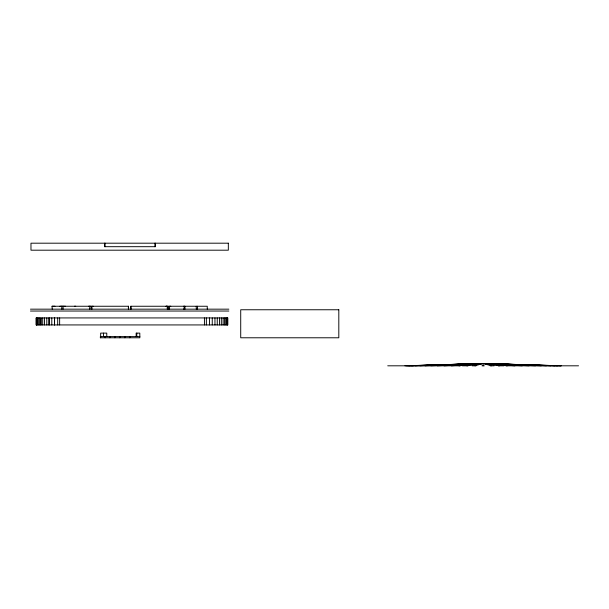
<?xml version="1.0" encoding="UTF-8"?>
<svg xmlns="http://www.w3.org/2000/svg" width="609" height="609" viewBox="0 0 609 609"><rect width="100%" height="100%" fill="white"/><g stroke="black" fill="none" stroke-linecap="round" stroke-linejoin="round"><path stroke-width="0.91" d="M166.112 306.251L167.361 306.251L167.361 309.166L167.361 306.251L130.821 306.251L130.821 309.166M168.008 306.251L168.008 309.166L168.008 306.251L207.266 306.251L207.258 309.166M169.553 309.166L169.553 306.251L170.802 306.251M183.598 309.166L184.131 309.166L184.131 306.251M184.961 309.166L184.946 306.251M196.227 306.251L196.319 309.166M197.499 309.166L197.499 306.251M474.967 365.811L483.135 363.474L561.331 365.811M466.882 365.811L483.135 363.474L560.904 365.811M458.973 365.811L483.135 363.474L557.501 365.811M451.33 365.811L483.135 363.474L554.571 365.811M444.037 365.811L483.135 363.474L550.856 365.811M437.178 365.811L483.135 363.474L546.395 365.811M430.814 365.811L483.135 363.474L541.249 365.811M425.029 365.811L483.135 363.474L535.456 365.811M419.875 365.811L483.135 363.474L529.099 365.811M415.422 365.811L483.135 363.474L522.233 365.811M408.768 365.811L483.135 363.474L514.94 365.811M411.707 365.811L483.135 363.474L507.297 365.811M404.939 365.811L483.135 363.474L499.395 365.811M406.652 365.811L483.135 363.474L491.311 365.811M52.229 309.166L52.039 306.251L54.962 306.251M74.45 306.251L75.706 306.251M65.551 306.251L59.849 306.251M88.503 306.251L91.297 306.251L91.297 309.166L91.289 306.251L52.039 306.251M91.944 309.166L91.944 306.251L93.314 306.251M91.944 306.251L128.484 306.251L128.484 309.166M165.983 306.251L167.361 306.251M30.45 309.166L228.855 309.166M30.45 311.039L228.855 311.039M36.236 317.928L227.819 317.928L227.819 324.932L36.236 324.932L36.236 317.928L36.243 324.932M139.849 336.617L100.348 336.617L100.348 337.782L139.849 337.782L139.788 333.115L136.15 333.115L136.15 336.617M387.727 365.811L452.403 365.811M452.845 365.811L460.084 365.811M462.376 365.811L468.024 365.811M472.127 365.811L476.124 365.811M481.97 365.811L484.307 365.811M490.146 365.811L494.15 365.811M498.253 365.811L503.894 365.811M506.193 365.811L513.425 365.811M513.874 365.811L578.55 365.811M183.598 306.251L184.542 306.251M184.131 309.166L184.535 309.166M483.135 363.474L483.135 365.811M227.553 317.928L227.553 324.932M227.286 317.928L227.286 324.932M226.502 317.928L226.502 324.932M225.711 317.928L225.711 324.932M224.424 317.928L224.424 324.932M223.107 317.928L223.107 324.932M221.326 317.928L221.326 324.932M219.514 317.928L219.514 324.932M217.253 317.928L217.253 324.932M214.954 317.928L214.954 324.932M212.252 317.928L212.252 324.932M209.488 317.928L209.488 324.932M206.367 317.928L206.367 324.932M204.434 317.928L204.434 324.932M155.523 243.189L155.523 246.691L104.459 246.691L104.459 243.189M154.884 243.189L154.884 246.691M136.797 333.115L136.797 336.617M130.92 306.251L130.92 309.166M129.831 336.617L129.831 337.782M128.385 306.251L128.385 309.166M124.891 336.617L124.891 337.782M119.821 336.617L119.821 337.782M114.918 336.617L114.918 337.782M109.909 336.617L109.909 337.782M106.773 336.617L106.773 333.115L100.645 333.115L100.645 337.782M105.098 243.189L105.098 246.691M105.129 336.617L105.129 337.782M103.538 333.115L103.538 336.617M89.744 306.251L89.744 309.166M63.07 306.251L63.07 309.166M61.798 306.251L61.798 309.166M59.629 317.928L59.629 324.932M57.688 317.928L57.688 324.932M54.574 317.928L54.574 324.932M54.498 317.928L54.498 324.932M51.795 317.928L51.795 324.932M49.108 317.928L49.108 324.932M49.04 317.928L49.04 324.932M46.794 317.928L46.794 324.932M44.548 317.928L44.495 324.932M42.721 317.928L42.721 324.932M39.623 317.928L39.623 324.932M38.321 317.928L38.352 324.932M37.545 317.928L37.545 324.932M36.768 317.928L36.776 324.932M36.494 317.928L36.494 324.932M228.329 243.189L30.975 243.189L30.975 250.192L228.329 250.192L228.329 243.189M338.81 309.76L240.715 309.76L240.715 337.782L338.81 337.782L338.81 309.76M40.948 324.932L40.948 317.928L40.91 324.932"/></g></svg>
